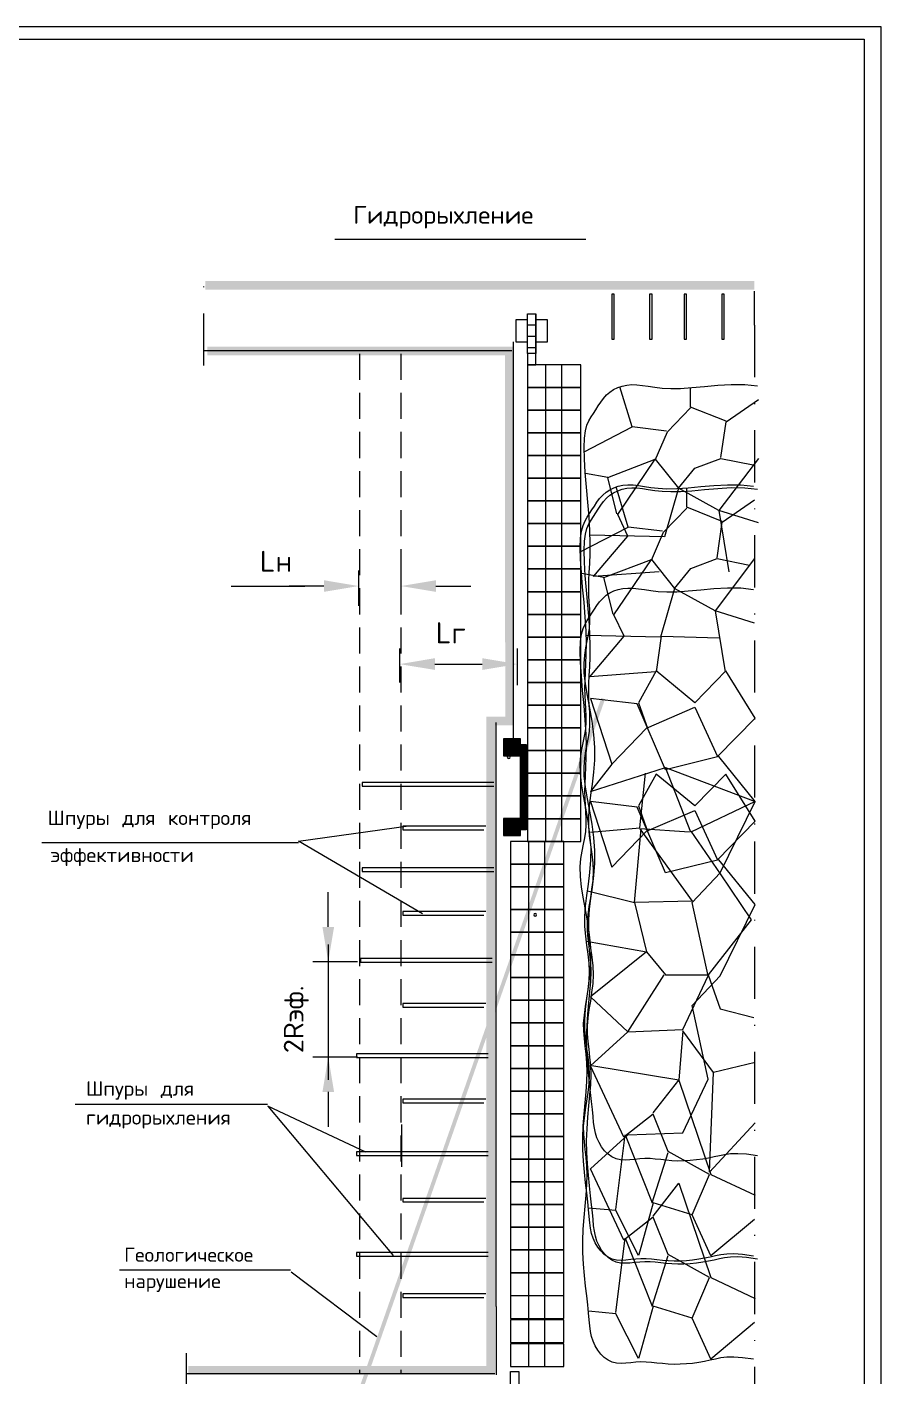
# Model space of a CAD drawing. Extents: x -326 to 352, y -3 to 233.
# Drawn here: x -59.2 to 39.2, y 77.2 to 232.5 of the extents above; entities that cross this region are included whole.
import ezdxf

# ---------------------------------------------------------------- set-up
doc = ezdxf.new("R2010")
doc.units = 0
doc.header["$LTSCALE"] = 12
doc.header["$MEASUREMENT"] = 0
doc.header["$PDSIZE"] = 3
doc.linetypes.add('DASHDOT', pattern=[1, 0.5, -0.25, 0, -0.25])
doc.linetypes.add('HIDDEN', pattern=[0.375, 0.25, -0.125])
doc.layers.get('0').update_dxf_attribs({"linetype": 'CONTINUOUS'})
doc.layers.get('DEFPOINTS').update_dxf_attribs({"linetype": 'CONTINUOUS'})
doc.styles.add('1', font='txt.shx')

msp = doc.modelspace()

# ---------------------------------------------------------------- linework, layer by layer
at = {"color": 7}
for p, q in [((-249.14, 231.14), (37.22, 231.14)), ((37.22, 231.14), (37.22, -1.33)), ((-23.73, 208.12), (5.17, 208.12)), ((-27.89, 138.79), (-15.23, 140.56)), ((-13.61, 130.41), (-27.89, 138.79)), ((-31.41, 108.26), (-17.01, 91.07)), ((-20.15, 102.97), (-31.41, 108.26)), ((-48.49, 89.42), (-28.81, 89.42)), ((-28.76, 89.19), (-18.88, 81.75)), ((-5.14, 85.22), (-5.14, 77.35))]:
    msp.add_line(p, q, dxfattribs=at)
at = {"color": 7, "linetype": 'DASHDOT'}
for p, q in [((-38.8, 193.57), (-38.8, 204.02)), ((24.6, 198.21), (24.6, 138.74)), ((24.6, 138.74), (24.6, 68.66)), ((-40.81, 79.82), (-40.81, 68.71))]:
    msp.add_line(p, q, dxfattribs=at)
at = {"color": 7, "linetype": 'CONTINUOUS'}
for p, q in [((24.6, 198.21), (24.6, 202.13)), ((-1.54, 199.52), (-0.56, 199.52)), ((-1.54, 194.94), (-1.54, 199.52)), ((-0.56, 193.64), (-0.56, 199.52)), ((-0.56, 199.52), (-0.56, 194.94)), ((-0.56, 198.21), (-1.54, 198.21)), ((-3.18, 196.28), (-3.18, 150.5)), ((-0.56, 196.9), (-1.54, 196.9)), ((-3.34, 195.27), (-38.82, 195.27)), ((-0.56, 195.6), (-1.54, 195.6)), ((-0.56, 194.94), (-1.54, 194.94)), ((-1.54, 194.94), (-1.54, 193.64)), ((-1.54, 193.64), (-0.56, 193.64)), ((0.57, 191.05), (0.57, 193.66)), ((2.41, 191.05), (2.41, 193.66)), ((0.57, 188.44), (0.57, 191.05)), ((2.41, 188.44), (2.41, 191.05)), ((0.57, 185.82), (0.57, 188.44)), ((2.41, 185.82), (2.41, 188.44)), ((0.57, 183.21), (0.57, 185.82)), ((2.41, 183.21), (2.41, 185.82)), ((0.57, 180.59), (0.57, 183.21)), ((2.41, 180.59), (2.41, 183.21)), ((0.57, 177.98), (0.57, 180.59)), ((2.41, 177.98), (2.41, 180.59)), ((0.57, 175.37), (0.57, 177.98)), ((2.41, 175.37), (2.41, 177.98)), ((0.57, 172.75), (0.57, 175.37)), ((2.41, 172.75), (2.41, 175.37)), ((0.57, 170.14), (0.57, 172.75)), ((2.41, 170.14), (2.41, 172.75)), ((0.57, 167.52), (0.57, 170.14)), ((2.41, 167.52), (2.41, 170.14)), ((0.57, 164.91), (0.57, 167.52)), ((2.41, 164.91), (2.41, 167.52)), ((0.57, 162.3), (0.57, 164.91)), ((2.41, 162.3), (2.41, 164.91)), ((0.57, 159.68), (0.57, 162.3)), ((2.41, 159.68), (2.41, 162.3)), ((0.57, 157.07), (0.57, 159.68)), ((2.41, 157.07), (2.41, 159.68)), ((0.57, 154.45), (0.57, 157.07)), ((2.41, 154.45), (2.41, 157.07)), ((0.57, 151.84), (0.57, 154.45)), ((2.41, 151.84), (2.41, 154.45)), ((-5.14, 131.94), (-5.14, 152.46)), ((0.57, 149.23), (0.57, 151.84)), ((2.41, 149.23), (2.41, 151.84)), ((-4.29, 150.5), (-2.33, 150.5)), ((-4.29, 150.37), (-2.33, 150.37)), ((-4.29, 150.24), (-2.33, 150.24)), ((-4.29, 150.11), (-2.33, 150.11)), ((-4.29, 149.98), (-2.33, 149.98)), ((-4.29, 149.85), (-2.33, 149.85)), ((-4.29, 149.72), (-2.33, 149.72)), ((-4.29, 149.59), (-2.33, 149.59)), ((-4.29, 149.45), (-2.33, 149.45)), ((-4.29, 149.32), (-2.33, 149.32)), ((-4.29, 149.19), (-2.33, 149.19)), ((-4.22, 148.6), (-4.22, 150.57)), ((-4.09, 148.6), (-4.09, 150.57)), ((-3.96, 148.6), (-3.96, 150.57)), ((-3.83, 148.6), (-3.83, 150.57)), ((-3.7, 148.6), (-3.7, 150.57)), ((-3.57, 148.6), (-3.57, 150.57)), ((-3.44, 148.6), (-3.44, 150.57)), ((-3.31, 148.6), (-3.31, 150.57)), ((-3.17, 148.6), (-3.17, 150.57)), ((-3.04, 148.6), (-3.04, 150.57)), ((-2.91, 148.6), (-2.91, 150.57)), ((-2.78, 148.6), (-2.78, 150.57)), ((-2.65, 148.6), (-2.65, 150.57)), ((-2.52, 148.6), (-2.52, 150.57)), ((-2.39, 148.6), (-2.39, 150.57)), ((-2.33, 140.11), (-2.33, 149.91)), ((-2.33, 149.91), (-1.67, 149.91)), ((-2.33, 149.85), (-1.67, 149.85)), ((-2.33, 149.72), (-1.67, 149.72)), ((-2.33, 149.59), (-1.67, 149.59)), ((-2.33, 149.45), (-1.67, 149.45)), ((-2.33, 149.32), (-1.67, 149.32)), ((-2.33, 149.19), (-1.67, 149.19)), ((-2.26, 140.11), (-2.26, 149.91)), ((-2.13, 140.11), (-2.13, 149.91)), ((-2, 140.11), (-2, 149.91)), ((-1.87, 140.11), (-1.87, 149.91)), ((-1.74, 140.11), (-1.74, 149.91)), ((-1.67, 149.91), (-1.67, 140.11)), ((0.57, 146.61), (0.57, 149.23)), ((2.41, 146.61), (2.41, 149.23)), ((-4.29, 149.06), (-2.33, 149.06)), ((-4.29, 148.93), (-2.33, 148.93)), ((-4.29, 148.8), (-2.33, 148.8)), ((-4.29, 148.67), (-2.33, 148.67)), ((-2.33, 149.06), (-1.67, 149.06)), ((-2.33, 148.93), (-1.67, 148.93)), ((-2.33, 148.8), (-1.67, 148.8)), ((-2.33, 148.67), (-1.67, 148.67)), ((-2.33, 148.54), (-1.67, 148.54)), ((-2.33, 148.41), (-1.67, 148.41)), ((-2.33, 148.28), (-1.67, 148.28)), ((-2.33, 148.15), (-1.67, 148.15)), ((-2.33, 148.02), (-1.67, 148.02)), ((-2.33, 147.89), (-1.67, 147.89)), ((-2.33, 147.76), (-1.67, 147.76)), ((-2.33, 147.62), (-1.67, 147.62)), ((-2.33, 147.49), (-1.67, 147.49)), ((-2.33, 147.36), (-1.67, 147.36)), ((-2.33, 147.23), (-1.67, 147.23)), ((-2.33, 147.1), (-1.67, 147.1)), ((-2.33, 146.97), (-1.67, 146.97)), ((-2.33, 146.84), (-1.67, 146.84)), ((-2.33, 146.71), (-1.67, 146.71)), ((-2.33, 146.58), (-1.67, 146.58)), ((-2.33, 146.45), (-1.67, 146.45)), ((-2.33, 146.32), (-1.67, 146.32)), ((-2.33, 146.19), (-1.67, 146.19)), ((-2.33, 146.06), (-1.67, 146.06)), ((0.57, 144), (0.57, 146.61)), ((2.41, 144), (2.41, 146.61)), ((-5.42, 145.55), (-20.56, 145.55)), ((-20.56, 145.55), (-20.56, 145.13)), ((-20.56, 145.13), (-5.42, 145.13)), ((-2.33, 145.93), (-1.67, 145.93)), ((-2.33, 145.79), (-1.67, 145.79)), ((-2.33, 145.66), (-1.67, 145.66)), ((-2.33, 145.53), (-1.67, 145.53)), ((-2.33, 145.4), (-1.67, 145.4)), ((-2.33, 145.27), (-1.67, 145.27)), ((-2.33, 145.14), (-1.67, 145.14)), ((-2.33, 145.01), (-1.67, 145.01)), ((-2.33, 144.88), (-1.67, 144.88)), ((-2.33, 144.75), (-1.67, 144.75)), ((-2.33, 144.62), (-1.67, 144.62)), ((-2.33, 144.49), (-1.67, 144.49)), ((-2.33, 144.36), (-1.67, 144.36)), ((-2.33, 144.23), (-1.67, 144.23)), ((-2.33, 144.1), (-1.67, 144.1)), ((-2.33, 143.96), (-1.67, 143.96)), ((-2.33, 143.83), (-1.67, 143.83)), ((-2.33, 143.7), (-1.67, 143.7)), ((-2.33, 143.57), (-1.67, 143.57)), ((-2.33, 143.44), (-1.67, 143.44)), ((-2.33, 143.31), (-1.67, 143.31)), ((-2.33, 143.18), (-1.67, 143.18)), ((-2.33, 143.05), (-1.67, 143.05)), ((-2.33, 142.92), (-1.67, 142.92)), ((0.57, 141.38), (0.57, 144)), ((2.41, 141.38), (2.41, 144)), ((-4.22, 139.46), (-4.22, 141.42)), ((-4.09, 139.46), (-4.09, 141.42)), ((-3.96, 139.46), (-3.96, 141.42)), ((-3.83, 139.46), (-3.83, 141.42)), ((-3.7, 139.46), (-3.7, 141.42)), ((-3.57, 139.46), (-3.57, 141.42)), ((-3.44, 139.46), (-3.44, 141.42)), ((-3.31, 139.46), (-3.31, 141.42)), ((-3.17, 139.46), (-3.17, 141.42)), ((-3.04, 139.46), (-3.04, 141.42)), ((-2.91, 139.46), (-2.91, 141.42)), ((-2.78, 139.46), (-2.78, 141.42)), ((-2.65, 139.46), (-2.65, 141.42)), ((-2.52, 139.46), (-2.52, 141.42)), ((-2.39, 139.46), (-2.39, 141.42)), ((-2.33, 142.79), (-1.67, 142.79)), ((-2.33, 142.66), (-1.67, 142.66)), ((-2.33, 142.53), (-1.67, 142.53)), ((-2.33, 142.4), (-1.67, 142.4)), ((-2.33, 142.27), (-1.67, 142.27)), ((-2.33, 142.14), (-1.67, 142.14)), ((-2.33, 142), (-1.67, 142)), ((-2.33, 141.87), (-1.67, 141.87)), ((-2.33, 141.74), (-1.67, 141.74)), ((-2.33, 141.61), (-1.67, 141.61)), ((-2.33, 141.48), (-1.67, 141.48)), ((0.57, 138.77), (0.57, 141.38)), ((2.41, 138.77), (2.41, 141.38)), ((-15.89, 140.51), (-15.89, 140.1)), ((-6.34, 140.51), (-15.89, 140.51)), ((-15.89, 140.1), (-6.55, 140.1)), ((-4.29, 141.35), (-2.33, 141.35)), ((-4.29, 141.22), (-2.33, 141.22)), ((-4.29, 141.09), (-2.33, 141.09)), ((-4.29, 140.96), (-2.33, 140.96)), ((-4.29, 140.83), (-2.33, 140.83)), ((-4.29, 140.7), (-2.33, 140.7)), ((-4.29, 140.57), (-2.33, 140.57)), ((-4.29, 140.44), (-2.33, 140.44)), ((-4.29, 140.31), (-2.33, 140.31)), ((-4.29, 140.17), (-2.33, 140.17)), ((-4.29, 140.04), (-2.33, 140.04)), ((-4.29, 139.91), (-2.33, 139.91)), ((-2.33, 141.35), (-1.67, 141.35)), ((-2.33, 141.22), (-1.67, 141.22)), ((-2.33, 141.09), (-1.67, 141.09)), ((-2.33, 140.96), (-1.67, 140.96)), ((-2.33, 140.83), (-1.67, 140.83)), ((-2.33, 140.7), (-1.67, 140.7)), ((-2.33, 140.57), (-1.67, 140.57)), ((-2.33, 140.44), (-1.67, 140.44)), ((-2.33, 140.31), (-1.67, 140.31)), ((-2.33, 140.17), (-1.67, 140.17)), ((-1.67, 140.11), (-2.33, 140.11)), ((-57.43, 138.65), (-27.91, 138.65)), ((-4.29, 139.78), (-2.33, 139.78)), ((-4.29, 139.65), (-2.33, 139.65)), ((-4.29, 139.52), (-2.33, 139.52)), ((-1.39, 136.16), (-1.39, 138.77)), ((0.45, 136.16), (0.45, 138.77)), ((-5.42, 135.72), (-20.56, 135.72)), ((-20.56, 135.72), (-20.56, 135.3)), ((-20.56, 135.3), (-5.42, 135.3)), ((-1.39, 133.54), (-1.39, 136.16)), ((0.45, 133.54), (0.45, 136.16)), ((-1.39, 130.93), (-1.39, 133.54)), ((0.45, 130.93), (0.45, 133.54)), ((-6.34, 130.68), (-15.89, 130.68)), ((-15.89, 130.68), (-15.89, 130.27)), ((-5.14, 85.19), (-5.14, 131.94)), ((-1.39, 128.31), (-1.39, 130.93)), ((0.45, 128.31), (0.45, 130.93)), ((-15.89, 130.27), (-6.55, 130.27)), ((-1.39, 125.7), (-1.39, 128.31)), ((0.45, 125.7), (0.45, 128.31)), ((-20.76, 125.27), (-20.76, 124.86)), ((-5.62, 125.27), (-20.76, 125.27)), ((-20.76, 124.86), (-5.62, 124.86)), ((-1.39, 123.09), (-1.39, 125.7)), ((0.45, 123.09), (0.45, 125.7)), ((-1.39, 120.47), (-1.39, 123.09)), ((0.45, 120.47), (0.45, 123.09)), ((-6.34, 120.09), (-15.89, 120.09)), ((-15.89, 120.09), (-15.89, 119.67)), ((-15.89, 119.67), (-6.55, 119.67)), ((-1.39, 117.86), (-1.39, 120.47)), ((0.45, 117.86), (0.45, 120.47)), ((-1.39, 115.24), (-1.39, 117.86)), ((0.45, 115.24), (0.45, 117.86)), ((-1.39, 112.63), (-1.39, 115.24)), ((0.45, 112.63), (0.45, 115.24)), ((-6.07, 114.3), (-21.22, 114.3)), ((-21.22, 114.3), (-21.22, 113.88)), ((-21.22, 113.88), (-6.07, 113.88)), ((-1.39, 110.02), (-1.39, 112.63)), ((0.45, 110.02), (0.45, 112.63)), ((-6.34, 109.08), (-15.89, 109.08)), ((-15.89, 109.08), (-15.89, 108.67)), ((-1.39, 107.4), (-1.39, 110.02)), ((0.45, 107.4), (0.45, 110.02)), ((-53.62, 108.49), (-31.48, 108.49)), ((-15.89, 108.67), (-6.55, 108.67)), ((-1.39, 104.79), (-1.39, 107.4)), ((0.45, 104.79), (0.45, 107.4)), ((-1.39, 102.17), (-1.39, 104.79)), ((0.45, 102.17), (0.45, 104.79)), ((-6.07, 103.01), (-21.22, 103.01)), ((-21.22, 103.01), (-21.22, 102.6)), ((-21.22, 102.6), (-6.07, 102.6)), ((-1.39, 99.56), (-1.39, 102.17)), ((0.45, 99.56), (0.45, 102.17)), ((-1.39, 96.95), (-1.39, 99.56)), ((0.45, 96.95), (0.45, 99.56)), ((-6.34, 97.66), (-15.89, 97.66)), ((-15.89, 97.66), (-15.89, 97.24)), ((-15.89, 97.24), (-6.55, 97.24)), ((-1.39, 94.33), (-1.39, 96.95)), ((0.45, 94.33), (0.45, 96.95)), ((-1.39, 91.72), (-1.39, 94.33)), ((0.45, 91.72), (0.45, 94.33)), ((-1.39, 89.1), (-1.39, 91.72)), ((0.45, 89.1), (0.45, 91.72)), ((-6.07, 91.43), (-21.22, 91.43)), ((-21.22, 91.43), (-21.22, 91.01)), ((-21.22, 91.01), (-6.07, 91.01)), ((-1.39, 86.49), (-1.39, 89.1)), ((0.45, 86.49), (0.45, 89.1)), ((-6.34, 86.65), (-15.89, 86.65)), ((-15.89, 86.65), (-15.89, 86.23)), ((-15.89, 86.23), (-6.55, 86.23)), ((-1.39, 83.83), (-1.39, 86.45)), ((0.45, 83.83), (0.45, 86.45)), ((-1.39, 81.07), (-1.39, 83.68)), ((0.45, 81.07), (0.45, 83.68)), ((-1.39, 78.3), (-1.39, 80.92)), ((0.45, 78.3), (0.45, 80.92)), ((-3.5, 73.15), (-3.5, 77.72)), ((-3.5, 77.72), (-2.52, 77.72)), ((-2.52, 77.72), (-2.52, 73.15)), ((-5.3, 77.46), (-40.78, 77.46))]:
    msp.add_line(p, q, dxfattribs=at)
at = {"color": 7, "linetype": 'HIDDEN'}
for p, q in [((-20.89, 194.91), (-20.89, 77.41)), ((-16.12, 194.91), (-16.12, 77.41))]:
    msp.add_line(p, q, dxfattribs=at)
at = {"color": 7, "linetype": 'BYBLOCK'}
for p, q in [((-20.97, 165.89), (-20.97, 169.95)), ((-16.09, 165.89), (-16.09, 169.95)), ((-35.64, 168.17), (-27.18, 168.17)), ((-24.98, 168.17), (-28.99, 168.17)), ((-12.08, 168.17), (-8.07, 168.17)), ((-16.25, 157.05), (-16.25, 160.98)), ((-2.69, 156.74), (-2.69, 160.98)), ((-12.2, 159.18), (-6.74, 159.18)), ((-24.47, 128.91), (-24.47, 132.92)), ((-24.47, 126.89), (-24.47, 111.3)), ((-21.12, 124.9), (-26.25, 124.9)), ((-21.12, 113.93), (-26.25, 113.93)), ((-24.47, 109.92), (-24.47, 105.91)), ((-16, 101.28), (-16, 106.16))]:
    msp.add_line(p, q, dxfattribs=at)
at = {"color": 7}
for points in [[(-326.01, -2.9), (39.16, -2.9), (39.16, 232.55), (-326.01, 232.55)], [(8.18, 196.61), (8.46, 196.61), (8.46, 201.77), (8.18, 201.77)], [(12.52, 196.61), (12.8, 196.61), (12.8, 201.77), (12.52, 201.77)], [(16.49, 196.61), (16.77, 196.61), (16.77, 201.77), (16.49, 201.77)], [(20.83, 196.61), (21.11, 196.61), (21.11, 201.77), (20.83, 201.77)]]:
    msp.add_lwpolyline(points, close=True, dxfattribs=at)
at = {"color": 7, "linetype": 'CONTINUOUS'}
for points in [[(-1.54, 196.25), (-2.85, 196.25), (-2.85, 198.86), (-1.54, 198.86)], [(-0.56, 198.86), (0.74, 198.86), (0.74, 196.25), (-0.56, 196.25)], [(24.94, 102.54), (23.67, 102.73), (22.66, 102.8), (21.84, 102.78), (21.16, 102.69), (20.55, 102.57), (19.95, 102.43), (19.31, 102.3), (18.63, 102.18), (17.92, 102.08), (17.2, 102.01), (16.48, 101.97), (15.77, 101.96), (15.09, 101.99), (14.43, 102.05), (13.8, 102.12), (13.18, 102.18), (12.57, 102.23), (11.98, 102.24), (11.39, 102.2), (10.81, 102.14), (10.24, 102.09), (9.69, 102.06), (9.16, 102.09), (8.66, 102.21), (8.18, 102.43), (7.74, 102.74), (7.34, 103.13), (6.99, 103.59), (6.7, 104.09), (6.46, 104.62), (6.29, 105.17), (6.17, 105.76), (6.08, 106.39), (6.01, 107.1), (5.94, 107.9), (5.85, 108.81), (5.73, 109.84), (5.6, 110.98), (5.47, 112.2), (5.36, 113.49), (5.29, 114.83), (5.27, 116.18), (5.32, 117.54), (5.42, 118.88), (5.54, 120.19), (5.66, 121.45), (5.75, 122.65), (5.78, 123.78), (5.75, 124.82), (5.66, 125.79), (5.55, 126.7), (5.45, 127.59), (5.38, 128.48), (5.38, 129.38), (5.45, 130.31), (5.58, 131.27), (5.74, 132.26), (5.89, 133.26), (6.01, 134.27), (6.05, 135.28), (6.01, 136.3), (5.9, 137.31), (5.76, 138.35), (5.62, 139.4), (5.53, 140.5), (5.51, 141.63), (5.59, 142.83), (5.75, 144.07), (5.93, 145.37), (6.1, 146.73), (6.21, 148.13), (6.22, 149.59), (6.11, 151.09), (5.9, 152.61), (5.64, 154.11), (5.37, 155.56), (5.15, 156.92), (5, 158.16), (4.98, 159.25), (5.05, 160.21), (5.18, 161.07), (5.34, 161.85), (5.5, 162.59), (5.61, 163.32), (5.66, 164.04), (5.66, 164.78), (5.63, 165.54), (5.58, 166.31), (5.53, 167.12), (5.51, 167.95), (5.53, 168.81), (5.58, 169.74), (5.63, 170.75), (5.67, 171.87), (5.68, 173.12), (5.65, 174.54), (5.55, 176.14), (5.41, 177.84), (5.26, 179.57), (5.12, 181.25), (5.01, 182.8), (4.97, 184.14), (5.01, 185.21), (5.13, 186.04), (5.31, 186.68), (5.53, 187.2), (5.79, 187.64), (6.05, 188.05), (6.33, 188.47), (6.61, 188.91), (6.9, 189.35), (7.22, 189.78), (7.56, 190.17), (7.95, 190.51), (8.38, 190.8), (8.85, 191.03), (9.35, 191.2), (9.9, 191.31), (10.47, 191.36), (11.06, 191.35), (11.69, 191.28), (12.36, 191.18), (13.11, 191.06), (13.97, 190.97), (14.95, 190.92), (16.09, 190.93), (17.4, 191.02), (18.85, 191.16), (20.37, 191.3), (21.93, 191.38), (23.47, 191.37), (24.94, 191.21)], [(14.45, 186.02), (10.5, 186.49), (9.11, 191.12)], [(21.32, 187.16), (17.24, 188.78), (17.24, 191.01)], [(20.73, 182.97), (21.32, 187.07), (25.04, 189.64)], [(13.17, 182.68), (14.57, 185.92), (17.24, 188.68)], [(4.99, 183.64), (10.5, 186.49)], [(13.64, 169.82), (6.07, 169.25), (10.03, 173.92), (8.87, 176.39), (13.17, 182.78), (15.85, 179.44), (14.22, 173.82), (5.66, 174.02)], [(7.7, 180.68), (13.17, 182.78)], [(25.04, 182.87), (20.5, 176.87), (15.85, 179.44), (17.71, 181.73), (20.73, 182.87), (24.46, 182.11)], [(8.75, 176.49), (7.7, 180.68), (5.13, 181.13)], [(24.5, 91), (23.23, 91.19), (22.22, 91.26), (21.4, 91.24), (20.72, 91.16), (20.11, 91.03), (19.51, 90.89), (18.86, 90.76), (18.18, 90.64), (17.47, 90.54), (16.75, 90.47), (16.03, 90.43), (15.33, 90.42), (14.64, 90.45), (13.99, 90.51), (13.35, 90.58), (12.74, 90.65), (12.13, 90.69), (11.53, 90.7), (10.94, 90.66), (10.37, 90.61), (9.8, 90.55), (9.25, 90.52), (8.72, 90.56), (8.22, 90.67), (7.74, 90.89), (7.3, 91.2), (6.9, 91.6), (6.55, 92.05), (6.25, 92.55), (6.02, 93.08), (5.84, 93.63), (5.72, 94.22), (5.63, 94.85), (5.56, 95.56), (5.49, 96.36), (5.41, 97.27), (5.29, 98.3), (5.16, 99.44), (5.03, 100.67), (4.92, 101.96), (4.85, 103.29), (4.83, 104.64), (4.88, 106), (4.98, 107.34), (5.1, 108.65), (5.21, 109.91), (5.3, 111.12), (5.34, 112.24), (5.3, 113.28), (5.22, 114.25), (5.11, 115.17), (5.01, 116.06), (4.94, 116.94), (4.93, 117.84), (5.01, 118.77), (5.14, 119.74), (5.3, 120.72), (5.45, 121.72), (5.56, 122.73), (5.61, 123.75), (5.56, 124.76), (5.45, 125.78), (5.31, 126.81), (5.18, 127.86), (5.08, 128.96), (5.07, 130.1), (5.15, 131.29), (5.3, 132.54), (5.49, 133.84), (5.65, 135.19), (5.77, 136.6), (5.78, 138.05), (5.66, 139.56), (5.45, 141.08), (5.19, 142.58), (4.93, 144.02), (4.7, 145.38), (4.56, 146.62), (4.53, 147.71), (4.6, 148.67), (4.74, 149.53), (4.9, 150.32), (5.05, 151.06), (5.17, 151.78), (5.22, 152.5), (5.22, 153.24), (5.18, 154), (5.13, 154.78), (5.09, 155.58), (5.07, 156.41), (5.09, 157.27), (5.13, 158.2), (5.19, 159.21), (5.23, 160.33), (5.24, 161.59), (5.2, 163.01), (5.11, 164.6), (4.97, 166.3), (4.81, 168.03), (4.67, 169.71), (4.57, 171.26), (4.53, 172.6), (4.57, 173.67), (4.69, 174.5), (4.86, 175.15), (5.09, 175.66), (5.34, 176.1), (5.61, 176.51), (5.88, 176.94), (6.16, 177.38), (6.46, 177.81), (6.77, 178.24), (7.12, 178.63), (7.51, 178.98), (7.93, 179.26), (8.4, 179.49), (8.91, 179.66), (9.45, 179.77), (10.02, 179.82), (10.62, 179.81), (11.24, 179.74), (11.92, 179.64), (12.67, 179.53), (13.52, 179.43), (14.51, 179.38), (15.65, 179.39), (16.96, 179.49), (18.4, 179.62), (19.93, 179.76), (21.49, 179.84), (23.03, 179.83), (24.5, 179.67)], [(24.94, 90.66), (23.67, 90.85), (22.66, 90.92), (21.84, 90.9), (21.16, 90.81), (20.55, 90.69), (19.95, 90.55), (19.31, 90.42), (18.63, 90.3), (17.92, 90.2), (17.2, 90.13), (16.48, 90.09), (15.77, 90.08), (15.09, 90.11), (14.43, 90.17), (13.8, 90.24), (13.18, 90.3), (12.57, 90.35), (11.98, 90.36), (11.39, 90.32), (10.81, 90.26), (10.24, 90.21), (9.69, 90.18), (9.16, 90.21), (8.66, 90.33), (8.18, 90.55), (7.74, 90.86), (7.34, 91.26), (6.99, 91.71), (6.7, 92.21), (6.46, 92.74), (6.29, 93.29), (6.17, 93.88), (6.08, 94.51), (6.01, 95.22), (5.94, 96.02), (5.85, 96.93), (5.73, 97.96), (5.6, 99.1), (5.47, 100.33), (5.36, 101.62), (5.29, 102.95), (5.27, 104.3), (5.32, 105.66), (5.42, 107), (5.54, 108.31), (5.66, 109.57), (5.75, 110.78), (5.78, 111.9), (5.75, 112.94), (5.66, 113.91), (5.55, 114.83), (5.45, 115.72), (5.38, 116.6), (5.38, 117.5), (5.45, 118.43), (5.58, 119.4), (5.74, 120.38), (5.89, 121.38), (6.01, 122.39), (6.05, 123.41), (6.01, 124.42), (5.9, 125.43), (5.76, 126.47), (5.62, 127.52), (5.53, 128.62), (5.51, 129.76), (5.59, 130.95), (5.75, 132.19), (5.93, 133.49), (6.1, 134.85), (6.21, 136.25), (6.22, 137.71), (6.11, 139.22), (5.9, 140.73), (5.64, 142.24), (5.37, 143.68), (5.15, 145.04), (5, 146.28), (4.98, 147.37), (5.05, 148.33), (5.18, 149.19), (5.34, 149.98), (5.5, 150.72), (5.61, 151.44), (5.66, 152.16), (5.66, 152.9), (5.63, 153.66), (5.58, 154.43), (5.53, 155.24), (5.51, 156.07), (5.53, 156.93), (5.58, 157.86), (5.63, 158.87), (5.67, 159.99), (5.68, 161.24), (5.65, 162.67), (5.55, 164.26), (5.41, 165.96), (5.26, 167.69), (5.12, 169.37), (5.01, 170.92), (4.97, 172.26), (5.01, 173.33), (5.13, 174.16), (5.31, 174.81), (5.53, 175.32), (5.79, 175.76), (6.05, 176.17), (6.33, 176.59), (6.61, 177.04), (6.9, 177.47), (7.22, 177.9), (7.56, 178.29), (7.95, 178.64), (8.38, 178.92), (8.85, 179.15), (9.35, 179.32), (9.9, 179.43), (10.47, 179.48), (11.06, 179.47), (11.69, 179.4), (12.36, 179.3), (13.11, 179.19), (13.97, 179.09), (14.95, 179.04), (16.09, 179.05), (17.4, 179.14), (18.85, 179.28), (20.37, 179.42), (21.93, 179.5), (23.47, 179.49), (24.94, 179.33)], [(14.01, 174.48), (10.05, 174.96), (8.67, 179.58)], [(20.87, 175.62), (16.8, 177.24), (16.8, 179.47)], [(12.73, 171.14), (14.12, 174.38), (16.8, 177.15)], [(20.29, 171.43), (20.87, 175.53), (24.59, 178.1)], [(25.04, 175.44), (20.5, 176.87), (21.66, 169.82)], [(4.54, 172.11), (10.05, 174.96)], [(13.19, 158.28), (5.63, 157.71), (9.59, 162.38), (8.42, 164.86), (12.73, 171.24), (15.4, 167.9), (13.77, 162.28), (5.22, 162.48)], [(7.26, 169.14), (12.73, 171.24)], [(24.59, 171.34), (20.06, 165.33), (15.4, 167.9), (17.26, 170.19), (20.29, 171.34), (24.01, 170.57)], [(8.31, 164.95), (7.26, 169.14), (4.68, 169.6)], [(24.5, 79.13), (23.23, 79.31), (22.22, 79.38), (21.4, 79.36), (20.72, 79.28), (20.11, 79.15), (19.51, 79.01), (18.86, 78.88), (18.18, 78.76), (17.47, 78.66), (16.75, 78.59), (16.03, 78.55), (15.33, 78.54), (14.64, 78.57), (13.99, 78.63), (13.35, 78.7), (12.74, 78.77), (12.13, 78.81), (11.53, 78.82), (10.94, 78.79), (10.37, 78.73), (9.8, 78.67), (9.25, 78.65), (8.72, 78.68), (8.22, 78.79), (7.74, 79.01), (7.3, 79.33), (6.9, 79.72), (6.55, 80.17), (6.25, 80.67), (6.02, 81.2), (5.84, 81.76), (5.72, 82.34), (5.63, 82.98), (5.56, 83.68), (5.49, 84.48), (5.41, 85.39), (5.29, 86.42), (5.16, 87.56), (5.03, 88.79), (4.92, 90.08), (4.85, 91.41), (4.83, 92.77), (4.88, 94.12), (4.98, 95.46), (5.1, 96.77), (5.21, 98.04), (5.3, 99.24), (5.34, 100.36), (5.3, 101.4), (5.22, 102.37), (5.11, 103.29), (5.01, 104.18), (4.94, 105.06), (4.93, 105.96), (5.01, 106.9), (5.14, 107.86), (5.3, 108.84), (5.45, 109.84), (5.56, 110.86), (5.61, 111.87), (5.56, 112.88), (5.45, 113.9), (5.31, 114.93), (5.18, 115.99), (5.08, 117.08), (5.07, 118.22), (5.15, 119.41), (5.3, 120.66), (5.49, 121.96), (5.65, 123.31), (5.77, 124.72), (5.78, 126.17), (5.66, 127.68), (5.45, 129.2), (5.19, 130.7), (4.93, 132.15), (4.7, 133.5), (4.56, 134.74), (4.53, 135.83), (4.6, 136.79), (4.74, 137.65), (4.9, 138.44), (5.05, 139.18), (5.17, 139.9), (5.22, 140.62), (5.22, 141.36), (5.18, 142.12), (5.13, 142.9), (5.09, 143.7), (5.07, 144.53), (5.09, 145.4), (5.13, 146.32), (5.19, 147.33), (5.23, 148.45), (5.24, 149.71), (5.2, 151.13), (5.11, 152.72), (4.97, 154.42), (4.81, 156.15), (4.67, 157.83), (4.57, 159.38), (4.53, 160.72), (4.57, 161.79), (4.69, 162.62), (4.86, 163.27), (5.09, 163.78), (5.34, 164.22), (5.61, 164.63), (5.88, 165.06), (6.16, 165.5), (6.46, 165.94), (6.77, 166.36), (7.12, 166.75), (7.51, 167.1), (7.93, 167.39), (8.4, 167.61), (8.91, 167.78), (9.45, 167.89), (10.02, 167.94), (10.62, 167.93), (11.24, 167.86), (11.92, 167.76), (12.67, 167.65), (13.52, 167.55), (14.51, 167.5), (15.65, 167.51), (16.96, 167.61), (18.4, 167.75), (19.93, 167.88), (21.49, 167.96), (23.03, 167.95), (24.5, 167.79)], [(24.59, 163.9), (20.06, 165.33), (21.22, 158.28)], [(13.31, 158.28), (13.89, 162.38), (20.52, 162.19)], [(24.6, 95.24), (19.58, 91.04), (17.42, 95.75), (19.43, 100.42), (14.65, 103.07), (12.95, 107.37), (9.56, 104.71), (5.7, 112.92), (10.02, 116.84), (16.34, 117.09), (19.27, 123.28), (17.42, 131.74), (20.66, 135.15), (24.67, 143.36), (20.51, 148.54), (14.34, 147.02), (11.1, 154.6), (5.7, 155.23), (8.17, 147.65), (12.18, 151.82), (17.73, 154.22), (20.35, 148.54), (24.67, 152.96), (21.28, 158.39), (17.73, 154.73), (13.26, 158.39), (11.25, 154.73), (12.33, 151.7)], [(8.17, 147.65), (5.7, 144.5), (14.34, 147.27), (24.67, 143.36), (17.27, 139.82), (14.34, 147.27)], [(5.7, 139.82), (11.41, 140.33), (12.03, 146.64)], [(24.6, 83.36), (19.58, 79.16), (17.42, 83.87), (19.43, 88.54), (14.65, 91.19), (12.95, 95.49), (9.56, 92.84), (5.7, 101.04), (10.02, 104.96), (16.34, 105.21), (19.27, 111.4), (17.42, 119.86), (20.66, 123.27), (24.67, 131.48), (20.51, 136.66), (14.34, 135.14), (11.1, 142.72), (5.7, 143.35), (8.17, 135.78), (12.18, 139.94), (17.73, 142.34), (20.35, 136.66), (24.67, 141.08), (21.28, 146.51), (17.73, 142.85), (13.26, 146.51), (11.25, 142.85), (12.33, 139.82)], [(17.11, 139.82), (11.41, 140.2), (17.42, 131.87), (10.79, 131.74), (11.56, 140.2)], [(17.27, 139.95), (20.66, 135.02), (24.21, 129.72), (19.27, 123.41)], [(5.38, 133.08), (10.79, 131.74), (12.18, 126.06), (14.34, 123.41), (19.27, 123.41), (20.66, 119.49), (24.52, 118.48)], [(5.25, 127.27), (12.18, 126.06), (5.7, 120.88), (10.02, 116.84), (14.18, 123.41)], [(24.67, 113.3), (19.89, 112.17), (16.34, 116.96), (15.88, 111.28), (5.86, 112.92)], [(24.67, 106.36), (19.43, 100.67), (19.89, 112.17)], [(12.95, 107.49), (15.88, 111.28), (19.58, 100.42), (24.67, 98.02)], [(8.63, 96.38), (9.71, 104.97), (12.8, 97.14), (14.65, 102.95)], [(12.95, 95.61), (15.88, 99.4), (19.58, 88.54), (24.67, 86.14)], [(17.42, 95.75), (12.95, 97.14), (11.41, 91.58), (11.25, 91.07), (8.63, 96.25), (5.48, 96.52)], [(8.63, 84.5), (9.71, 93.09), (12.8, 85.26), (14.65, 91.07)], [(17.42, 83.87), (12.95, 85.26), (11.41, 79.7), (11.25, 79.2), (8.63, 84.37), (5.48, 84.65)]]:
    msp.add_lwpolyline(points, dxfattribs=at)
for points in [[(-1.52, 191.05), (4.59, 191.05), (4.59, 193.66), (-1.52, 193.66)], [(-1.52, 188.44), (4.59, 188.44), (4.59, 191.05), (-1.52, 191.05)], [(-1.52, 185.82), (4.59, 185.82), (4.59, 188.44), (-1.52, 188.44)], [(-1.52, 183.21), (4.59, 183.21), (4.59, 185.82), (-1.52, 185.82)], [(-1.52, 180.59), (4.59, 180.59), (4.59, 183.21), (-1.52, 183.21)], [(-1.52, 177.98), (4.59, 177.98), (4.59, 180.59), (-1.52, 180.59)], [(-1.52, 175.37), (4.59, 175.37), (4.59, 177.98), (-1.52, 177.98)], [(-1.52, 172.75), (4.59, 172.75), (4.59, 175.37), (-1.52, 175.37)], [(-1.52, 170.14), (4.59, 170.14), (4.59, 172.75), (-1.52, 172.75)], [(-1.52, 167.52), (4.59, 167.52), (4.59, 170.14), (-1.52, 170.14)], [(-1.52, 164.91), (4.59, 164.91), (4.59, 167.52), (-1.52, 167.52)], [(-1.52, 162.3), (4.59, 162.3), (4.59, 164.91), (-1.52, 164.91)], [(-1.52, 159.68), (4.59, 159.68), (4.59, 162.3), (-1.52, 162.3)], [(-1.52, 157.07), (4.59, 157.07), (4.59, 159.68), (-1.52, 159.68)], [(-1.52, 154.45), (4.59, 154.45), (4.59, 157.07), (-1.52, 157.07)], [(-1.52, 151.84), (4.59, 151.84), (4.59, 154.45), (-1.52, 154.45)], [(-1.52, 149.23), (4.59, 149.23), (4.59, 151.84), (-1.52, 151.84)], [(-4.29, 148.6), (-2.33, 148.6), (-2.33, 150.57), (-4.29, 150.57)], [(-1.52, 146.61), (4.59, 146.61), (4.59, 149.23), (-1.52, 149.23)], [(-1.52, 144), (4.59, 144), (4.59, 146.61), (-1.52, 146.61)], [(-1.52, 141.38), (4.59, 141.38), (4.59, 144), (-1.52, 144)], [(-4.29, 139.46), (-2.33, 139.46), (-2.33, 141.42), (-4.29, 141.42)], [(-1.52, 138.77), (4.59, 138.77), (4.59, 141.38), (-1.52, 141.38)], [(-3.48, 136.16), (2.63, 136.16), (2.63, 138.77), (-3.48, 138.77)], [(-3.48, 133.54), (2.63, 133.54), (2.63, 136.16), (-3.48, 136.16)], [(-3.48, 130.93), (2.63, 130.93), (2.63, 133.54), (-3.48, 133.54)], [(-3.48, 128.31), (2.63, 128.31), (2.63, 130.93), (-3.48, 130.93)], [(-3.48, 125.7), (2.63, 125.7), (2.63, 128.31), (-3.48, 128.31)], [(-3.48, 123.09), (2.63, 123.09), (2.63, 125.7), (-3.48, 125.7)], [(-3.48, 120.47), (2.63, 120.47), (2.63, 123.09), (-3.48, 123.09)], [(-3.48, 117.86), (2.63, 117.86), (2.63, 120.47), (-3.48, 120.47)], [(-3.48, 115.24), (2.63, 115.24), (2.63, 117.86), (-3.48, 117.86)], [(-3.48, 112.63), (2.63, 112.63), (2.63, 115.24), (-3.48, 115.24)], [(-3.48, 110.02), (2.63, 110.02), (2.63, 112.63), (-3.48, 112.63)], [(-3.48, 107.4), (2.63, 107.4), (2.63, 110.02), (-3.48, 110.02)], [(-3.48, 104.79), (2.63, 104.79), (2.63, 107.4), (-3.48, 107.4)], [(-3.48, 102.17), (2.63, 102.17), (2.63, 104.79), (-3.48, 104.79)], [(-3.48, 99.56), (2.63, 99.56), (2.63, 102.17), (-3.48, 102.17)], [(-3.48, 96.95), (2.63, 96.95), (2.63, 99.56), (-3.48, 99.56)], [(-3.48, 94.33), (2.63, 94.33), (2.63, 96.95), (-3.48, 96.95)], [(-3.48, 91.72), (2.63, 91.72), (2.63, 94.33), (-3.48, 94.33)], [(-3.48, 89.1), (2.63, 89.1), (2.63, 91.72), (-3.48, 91.72)], [(-3.48, 86.49), (2.63, 86.49), (2.63, 89.1), (-3.48, 89.1)], [(-3.48, 83.83), (2.63, 83.83), (2.63, 86.45), (-3.48, 86.45)], [(-3.48, 81.07), (2.63, 81.07), (2.63, 83.68), (-3.48, 83.68)], [(-3.48, 78.3), (2.63, 78.3), (2.63, 80.92), (-3.48, 80.92)]]:
    msp.add_lwpolyline(points, close=True, dxfattribs=at)
for centre, start, end in [((-3.7, 148.46), 0, 180), ((-3.7, 148.46), 180, 0), ((-0.65, 130.3), 0, 180), ((-0.65, 130.3), 180, 0)]:
    msp.add_arc(centre, 0.163, start, end, dxfattribs=at)
at = {"color": 7, "linetype": 'BYBLOCK'}
for points in [[(-24.98, 167.5), (-24.98, 168.84), (-20.97, 168.17)], [(-12.08, 167.5), (-12.08, 168.84), (-16.09, 168.17)], [(-12.2, 158.51), (-12.2, 159.86), (-16.25, 159.18)], [(-6.74, 158.51), (-6.74, 159.86), (-2.69, 159.18)], [(-23.8, 128.91), (-25.14, 128.91), (-24.47, 124.9)], [(-23.8, 109.92), (-25.14, 109.92), (-24.47, 113.93)]]:
    msp.add_solid(points, dxfattribs=at)
at = {"color": 7}
for points in [[(-38.63, 203.28), (-38.63, 202.28), (24.58, 203.28), (24.58, 202.28)], [(-38.4, 195.75), (-38.4, 194.75), (-3.11, 195.75), (-4.11, 194.75)], [(-3.11, 195.75), (-4.11, 194.75), (-3.11, 161.69), (-4.11, 161.69)], [(-3.1, 161.77), (-4.1, 161.77), (-3.1, 152.13), (-4.1, 153.13)], [(-5.29, 152.13), (-6.29, 153.13), (-5.29, 114.3), (-6.29, 114.3)], [(-3.1, 152.13), (-4.1, 153.13), (-5.29, 152.13), (-6.29, 153.13)], [(-5.29, 114.38), (-6.29, 114.38), (-5.29, 77.34), (-6.29, 78.34)], [(-5.29, 77.34), (-6.29, 78.34), (-40.58, 77.34), (-40.58, 78.34)]]:
    msp.add_trace(points, dxfattribs=at)
at = {"color": 7, "linetype": 'CONTINUOUS'}
msp.add_trace([(-23.73, 67.75), (-23.3, 67.6), (6.97, 155.29), (7.39, 155.14)], dxfattribs=at)
at = {"layer": 'DEFPOINTS', "color": 7, "linetype": 'BYBLOCK'}
for p in [(-9.06, 196.25), (-16.09, 168.17), (-20.97, 165.89), (-16.09, 165.89), (-2.69, 159.18), (-16.25, 157.05), (-2.69, 156.74), (-20.92, 145.17), (-20.92, 135.34), (-21.12, 124.9), (-24.47, 113.93), (-21.12, 113.93), (-16, 101.28)]:
    msp.add_point(p, dxfattribs=at)

# ---------------------------------------------------------------- texts
at = {"color": 7, "linetype": 'CONTINUOUS', "style": '1'}
for s, height, p in [('Гидрорыхление', 2.0493, (-21.61, 209.89)), ('Шпуры для контроля', 1.6599, (-56.79, 140.65)), ('эффективности', 1.6599, (-56.45, 136.38)), ('Шпуры для', 1.66, (-52.36, 109.47)), ('гидрорыхления', 1.6599, (-52.36, 106.15)), ('Геологическое', 1.62, (-47.97, 90.36)), ('нарушение', 1.62, (-47.97, 87.33))]:
    msp.add_text(s, height=height, dxfattribs=at).set_placement(p)
at = {"color": 7, "linetype": 'BYBLOCK', "style": '1'}
for s, height, p in [('Lн', 2.406, (-32.36, 169.82)), ('Lг', 2.43, (-12.12, 161.57))]:
    msp.add_text(s, height=height, dxfattribs=at).set_placement(p)
msp.add_text('2Rэф.', height=2.261, rotation=90, dxfattribs=at).set_placement((-27.33, 114.38))

doc.saveas('drawing.dxf')
